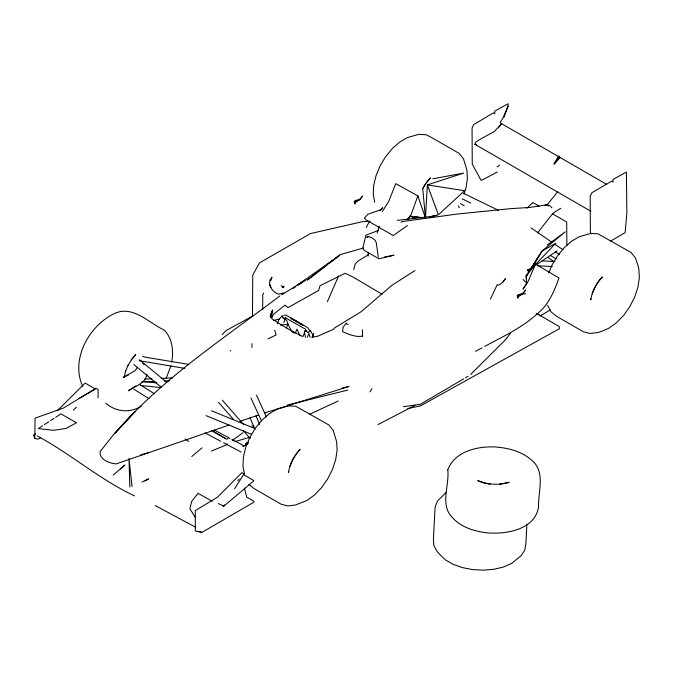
<?xml version="1.0" encoding="UTF-8"?>
<svg xmlns="http://www.w3.org/2000/svg" width="673" height="673" viewBox="0 0 673 673"><rect width="100%" height="100%" fill="white"/><g stroke="black" fill="none" stroke-linecap="round" stroke-linejoin="round"><path stroke-width="1.01" d="M508.039 106.847L508.056 103.735L494.705 111.196L494.84 113.729L493.368 112.879L473.8 124.522L472.051 128.013L472.261 164.153L480.791 179.859L481.565 180.305L497.288 172.044M40.666 437.896L37.806 439.183L34.777 438.384L35.063 418.177L63.649 407.956L95.987 388.271L98.165 389.558L98.039 397.793M262.647 309.664L262.756 295.01L263.597 293.049M252.425 316.411L252.779 275.005L259.5 262.865L310.514 233.565L362.68 221.636L370.032 221.367M291.039 318.977L291.064 318.035L291.981 318.565L291.956 319.507M293.512 320.407L293.537 319.465L292.62 318.935M295.615 321.618L295.64 320.676L296.557 321.206L296.532 322.148M251.887 347.487L251.996 343.642M57.356 410.707L85.168 383.063L95.44 389.087M368.081 256.127L368.24 252.308M526.883 524.284L525.84 543.969L524.763 550.178L520.835 555.948L511.589 563.444L503.522 567.003L493.932 569.291L483.433 570.174L472.673 569.594L462.334 567.591L453.055 564.285L445.433 559.886L439.949 554.67L437.046 551.431L433.799 545.281L433.42 538.989L435.12 506.878L437.635 500.847L445.905 492.72M382.365 211.541L388.658 201.538L395.749 183.67L417.883 195.91L425.462 218.052L427.372 184.89L463.579 173.121L432.798 178.816M234.549 488.85L243.517 474.658L253.603 480.396L253.746 480.934L223.335 506.592L223.394 506.029L218.346 503.547M171.665 362.074C173.819 351.188 172.347 338.426 164.355 330.157C147.791 322.426 132.135 303.851 112.652 314.4C88.356 327.103 70.598 359.819 82.644 386.268M146.933 374.331C145.578 383.543 134.995 386.159 128.459 390.719L135.862 385.865M312.701 337.409L313.551 333.564L312.053 337.24M288.734 471.285L288.498 472.337C289.954 463.731 293.966 455.604 300.116 449.396L295.96 454.435L292.503 460.189L289.962 466.28M590.97 298.829L590.734 299.88C592.181 291.283 596.202 283.156 602.352 276.94L598.188 281.987L594.739 287.733L592.198 293.823M124.042 377.57L125.649 370.882M353.704 269.73L355.226 263.984L357.969 261.057L368.526 254.655M283.846 322.375L285.184 319.271M377.183 232.959L379.353 226.237M170.908 365.893L166.223 378.226M464.025 194.026L465.968 188.129L467.399 178.656L466.919 170.151L463.495 158.845L459.087 153.377L432.074 137.78L426.085 134.743L418.884 134.331L407.384 137.612L399.762 142.011L392.384 148.464L385.705 156.557L380.152 165.785L376.072 175.577L373.717 185.302L373.246 194.362L374.668 202.178M504.127 116.993L507.997 106.258L502.765 118.465L500.165 122.385L500.695 123.201L606.768 184.436M417.883 195.91L411.203 214.359L408.065 219.457M270.723 280.683L272.001 277.301L269.873 280.212C268.477 286.16 272.977 292.62 278.639 294.168L283.762 292.906M277.284 323.797L279.135 318.926L273.406 320.651M286.378 328.003L287.859 324.142L280.658 325.16M270.411 317.101L272.287 312.289L270.496 315.578M307.393 337.274L308.907 333.438L310.06 337.19M270.05 316.394L272.649 309.942L270.882 314.274M125.506 371.521L128.021 365.203M548.764 272.885L552.104 264.876L557.656 255.647L564.336 247.555L571.714 241.102L579.335 236.703L590.835 233.422L598.036 233.834L631.038 252.468L635.447 257.936L637.987 265.499L638.87 269.242L639.35 277.747L637.92 287.22L634.673 297.054L629.819 306.636L623.652 315.368L616.569 322.695L609.006 328.155L601.443 331.419L597.624 332.563L589.985 333.48L583.331 331.739L556.319 316.15L551.086 311.86L547.586 305.29M484.669 346.41C503.194 336.416 522.643 327.532 538.19 312.995C549.025 304.036 554.35 290.82 558.994 277.949L535.506 264.119L528.069 281.465L523.131 289.264M327.389 301.706L338.628 275.812M490.407 299.174L497.204 284.654L498.096 285.175L499.711 284.586L503.143 281.894L505.49 278.597L502.613 282.298M590.886 211.263L474.852 144.266L475.904 142.079L480.211 139.235L494.462 131.412L501.427 123.815M304.381 332.782L305.121 330.712M366.247 227.499L369.435 221.266M279.463 319.212L282.046 315.57M532.04 267.837L542.009 251.071L565.27 231.832L547.376 244.964M128.047 365.422L131.504 359.676L135.66 354.637L131.243 359.845M422.753 188.415L425.975 183.064M422.779 188.642L426.236 182.896L430.392 177.849L426.623 182.282M369.948 391.93L372.009 388.565M558.775 156.069L553.812 163.96L559.423 157.448M559.221 156.329L554.258 164.22L559.877 157.734M523.03 288.633L526.681 283.577L526.21 276.031L538.762 256.127M223.335 506.592L224.454 504.817M523.157 279.514L526.681 283.198L526.21 276.031L542.009 251.071L555.848 243.189L535.094 264.969M137.359 367.382L135.147 370.604L123.218 377.427L128.543 374.92M535.506 264.119L526.21 276.031L528.566 272.784M530.332 270.353L531.51 268.72L527.598 269.831M526.21 276.031L528.541 272.868M530.282 270.487L531.443 268.906L527.548 269.966M304.97 331.612L305.71 330.62L305.012 331.015L306.535 331.352M498.483 127.82L501.52 123.849M359.735 199.805L362.629 196.028L359.912 199.04L354.334 202.169L355.958 202.228L357.472 201.261M380.396 210.666L382.701 207.713L379.589 210.565M510.42 333.413L505.423 339.798L470.671 374.432M537.609 232.808L553.097 213.131L560.76 208.26M270.815 317.563L273.129 314.653L271.648 318.565C281.575 325.353 292.107 331.352 302.926 336.609L304.474 332.748L305.592 337.375M557.816 191.578L547.477 204.415L544.55 205.501M346.393 323.141L343.112 327.154L342.574 331.654C348.765 334.296 355.849 337.61 362.755 336.029M407.089 219.591L409.773 216.445L422.324 217.732M237.712 480.724L239.159 479.21M222.208 334.54L226.094 330.552L252.787 315.99M247.714 443.053L245.813 443.936L247.294 442.464M526.866 208.251L532.831 202.531L539.073 206.123M73.365 410.025L76.411 407.173M439.141 214.073L464.589 190.745L427.372 184.89L438.367 214.78L429.433 217.043M227.996 438.249L226.742 439.351L211.381 430.476M113.199 475.054L124.926 465.026L120.282 468.837M191.763 456.53L202.026 447.848M273.179 314.543L285.049 305.155L287.968 307.654L318.623 290.45L320.054 285.705L345.173 273.28L353.434 277.301L382.214 294.286M307.982 331.949L307.511 332.319L309.698 331.823M327.053 264.943L307.292 280.069L340.126 254.646L363.344 248.043M328.702 263.681L339.402 255.496L298.131 284.586L302.69 281.987M282.265 287.253L283.762 286.151L283.981 287.102L282.374 287.733M497.095 166.929L499.509 165.154M279.867 295.943C222.973 339.083 162.025 378.605 115.091 433.168L135.18 411.346L114.25 433.723L100.159 451.524L100.176 454.662C102.658 460.912 110.002 463.302 116.177 463.899L229.039 425.05M227.524 443.944L225.901 445.122L211.389 451.011M232.395 440.411L242.953 432.747M407.417 225.548L393.242 235.55L365.885 219.76L364.362 218.17L367.887 214.258L380.565 209.816M230.158 350.944L230.78 350.507M293.016 288.439L295.607 286.706M297.34 285.545L305.979 279.766L281.608 294.858M527.363 270.798L531.729 267.871M536.97 264.371L557.059 250.928M245.813 443.936L248.43 442.228M39.118 428.011L42.609 425.748M44.359 424.613L48.725 421.794M50.475 420.659L53.966 418.404M55.716 417.268L60.957 413.878L76.495 422.787L65.962 428.457L53.453 430.308L38.243 428.575M414.93 270.58L391.922 285.31L361.149 311.708L334.75 327.835L333.589 329.248L317.807 336.18L311.961 337.266M33.734 434.859L35.526 433.791M463.621 378.882L420.398 404.313L403.371 406.677M465.43 377.822L468.13 376.232M610.655 241.119L625.158 232.606L626.866 212.87L626.395 172.103L612.926 179.506L613.111 182.013L611.639 181.163L591.92 192.714L590.171 196.205L590.381 232.32L591.172 233.968M540.175 315.915L550.152 310.068M244.274 474.145L241.851 472.665L217.716 497.002L195.288 510.622L195.321 531.005L201.858 532.427L253.856 502.201L253.898 501.292L246.705 497.053L244.417 488.009M79.12 398.349L94.54 389.6M248.085 443.482L242.818 446.477L247.479 444.121M475.55 351.314L481.935 347.882M144.931 480.816L148.582 478.89L142.028 482.087M378.075 424.537L414.972 405.398M267.938 338.914L276.073 334.977L274.71 330.207M309.597 414.299L338.157 401.024M141.372 406.256C129.796 413.113 116.193 412.17 105.846 403.203M400.965 222.191L402.816 221.493L457.152 214.056L510.126 208.697L529.87 207.419L546.939 204.853L549.21 205.299L551.902 207.721M378.108 230.578L365.893 235.163L362.789 248.362L364.337 250.381L378.916 258.802L394.025 255.185L384.291 257.128M239.899 421.365L258.659 414.989M264.582 412.978L349.043 386.445L341.926 388.161M544.987 205.492L546.939 204.853L548.596 205.812M140.665 454.931L148.447 452.584M283.35 315.763L281.987 316.705L283.367 318.388L284.242 318.245M234.776 441.698L247.428 437.946L250.482 437.702M368.661 236.635L366.634 237.174L368.846 236.652L371.698 237.67L375.13 240.278L376.325 242.768L378.276 256.968M287.623 405.02L347.714 390.088M429.408 217.101L436.323 215.436M407.804 408.545L420.398 405.912L559.339 328.744L559.339 326.607L536.667 313.475M284.292 315.2L286.143 315.191L307.578 327.566L310.371 331.36M285.89 317.547L285.108 317.648L305.273 329.097L306.753 330.981M397.339 220.382L432.857 216.26M359.769 199.948L354.991 200.445L354.982 204.07L354.183 201.437M525.638 293.764L518 294.555L517.991 298.181L517.184 295.548M499.492 484.266L509.2 482.305C498.945 485.376 487.656 484.77 477.78 480.623L484.198 483.021L490.205 484.181M144.695 379.067L151.913 378.773M161.2 378.394L172.557 377.923M141.54 381.97L154.95 381.423M164.237 381.036L169.403 380.825M542.177 260.888L554.737 261.519M537.685 265.785L552.331 266.516M251.786 425.992L253.881 426.11M144.342 381.625L156.775 382.887M140.405 385.452L161.083 387.589M422.518 217.682L409.773 216.067L415.544 218.229M292.452 332.622L295.363 333L296.911 329.19L300.065 335.81M188.768 364.421L144.342 357.001L142.684 356.236M139.37 360.728L184.722 368.383M474.852 144.266L476.585 144.695M310.379 330.586L312.306 333.976M199.031 531.392L201.858 532.427M346.191 323.671L348.101 324.403M211.541 410.774L255.319 428.735M205.997 415.62L251.719 434.379M463.478 193.311L498.365 210.304M462.25 198.888L470.713 203.036M134.608 495.934C99.957 479.689 70.909 454.023 37.267 435.936M214.233 430.005L229.981 438.367M231.832 439.351L243.878 445.753M204.979 432.874L220.727 441.236M223.512 442.716L241.111 452.063M155.32 505.608L195.675 527.279M212.281 501.259L198.03 493.301L191.687 501.385L189.87 508.813L195.507 517.663M537.104 313.82L539.62 315.258M552.44 213.812L566.7 222.006L566.893 245.494M460.534 203.616L464.177 205.719M550.632 255.631L556.1 258.785M294.151 319.81L295.068 320.34M297.289 321.652L298.206 322.19L298.232 323.099M298.778 322.518L299.695 323.048M301.866 324.293L302.783 324.823L302.808 325.74M211.911 430.552L225.43 438.359M139.37 384.3L154.395 393.747M133.826 389.145L148.851 398.584M185.159 439.04L188.65 441.353M555.275 251.719L559.591 254.655M285.201 319.027L286.723 320.457L288.044 324.142M531.098 227.954L551.717 242.078M555.158 244.434L562.889 249.725M548.226 257.515L553.231 261.25M248.85 484.316L254.083 488.598L281.095 504.195L287.75 505.936L295.388 505.019L306.77 500.611L314.333 495.143L321.416 487.816L327.583 479.092L332.437 469.502L335.684 459.667L337.114 450.203L336.635 441.698L333.211 430.392L328.803 424.924L295.8 406.29L288.599 405.878L277.099 409.159L269.478 413.559L262.1 420.011L255.42 428.104L249.868 437.332L245.788 447.116L243.433 456.849L242.961 465.901L244.392 473.716M139.37 359.685L166.879 382.441M133.826 364.522L161.335 387.278M281.188 285.689L282.744 287.043M142.693 363.302L144.081 364.699M222.3 400.174L243.567 424.461M218.464 402.294L233.556 419.531M243.155 430.501L250.019 438.333M283.526 317.925L284.477 319.221M287.859 324.142L291.821 331.436M271.009 287.186L269.772 284.881L270.496 286.488M458.347 205.845L459.272 207.713M250.936 398.029L261.418 420.76M256.506 395.152L266.449 416.999M250.019 417.79L254.916 429.189M255.967 415.872L259.601 424.444M33.65 435.313L34.777 438.384M132.026 486.545L128.997 458.448L129.83 487.008M422.795 189.172L425.462 218.052M301.252 324.84L301.226 323.932L300.309 323.402L300.335 324.31M362.453 329.871L362.478 336.121M447.797 469.947C449.589 485.359 439.536 505.305 452.626 517.739C460.862 527.119 473.397 530.871 485.351 532.663C504.674 534.85 534.884 530.282 538.526 507.03C538.047 491.214 546.089 471.201 531.073 459.701C521.239 451.188 508.123 447.974 495.437 446.981C477.527 446.064 454.628 451.238 447.797 469.947M525.638 290.139L522.694 293.891L518.917 296.305L517.293 296.255L522.871 293.125L525.638 290.139"/></g></svg>
